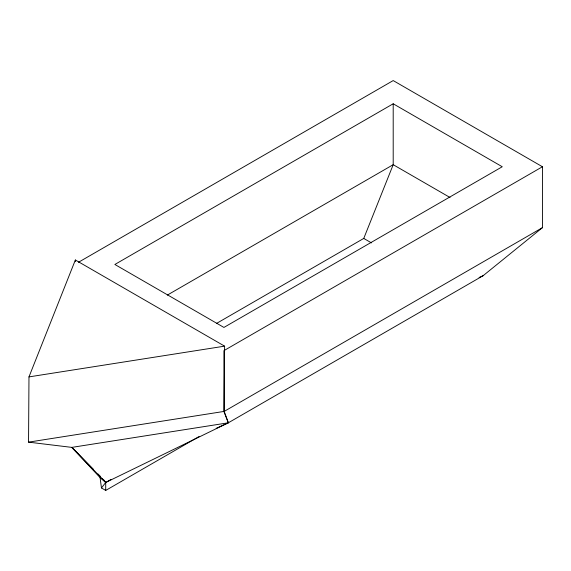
<?xml version="1.0" encoding="UTF-8"?>
<svg xmlns="http://www.w3.org/2000/svg" width="571" height="571" viewBox="0 0 571 571"><rect width="100%" height="100%" fill="white"/><g stroke="black" fill="none" stroke-linecap="round" stroke-linejoin="round"><path stroke-width="0.86" d="M78.42 262.31L393.198 80.575L542.45 166.746L542.45 227.651L483.159 275.679L228.336 422.797L71.832 447.386L28.55 442.147L28.978 376.896L75.358 259.991L224.61 346.154L224.182 411.405L228.336 422.797L105.714 482.481L101.467 487.969L105.721 490.425L199.058 436.544M75.351 261.632L75.358 259.991M216.602 323.386L363.756 238.428L393.198 164.691L393.198 103.779L502.252 166.746L223.925 327.433L114.871 264.473L393.198 103.779M167.296 295.114L393.198 164.691L450.027 197.502M542.45 166.746L223.925 350.644L223.925 411.555L228.336 422.797L216.188 428.336M223.925 411.555L542.45 227.651M105.721 490.425L105.714 482.481L111.109 479.362M479.098 277.485L483.159 275.679M28.978 376.896L224.61 346.154M28.55 442.147L224.182 411.405M363.756 238.428L371.478 242.889M101.467 487.969L100.082 477.62L103.594 479.647L105.714 482.481L100.082 477.62L71.832 447.386L93.63 469.526M97.991 473.951L100.482 476.485M71.832 447.386L105.714 482.481"/></g></svg>
